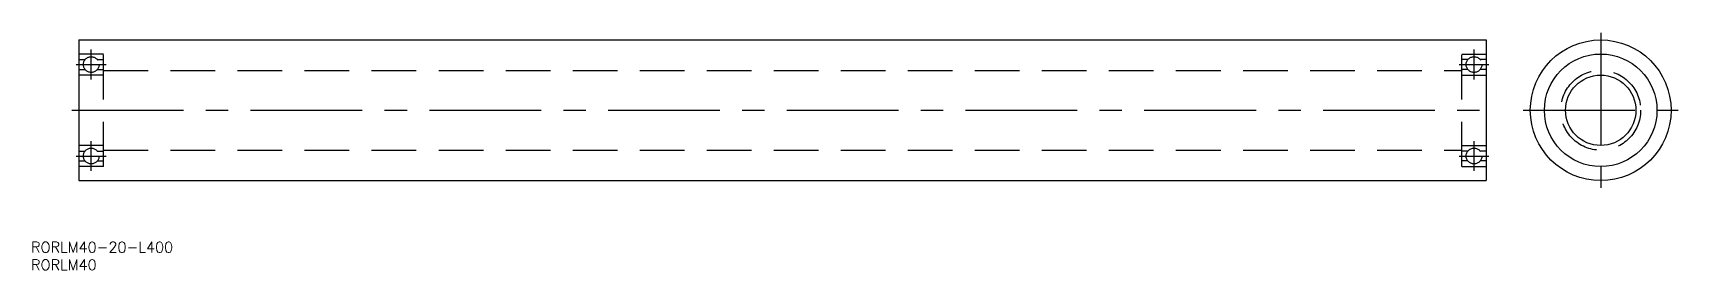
# Model space of a CAD drawing. Extents: x -446 to 22, y -45 to 22.
import ezdxf

# ---------------------------------------------------------------- set-up
doc = ezdxf.new("R2010")
doc.units = 0
doc.linetypes.add('CENTER', pattern=[50.8, 31.75, -6.35, 6.35, -6.35])
doc.linetypes.add('DASHED', pattern=[19.05, 12.7, -6.35])
doc.layers.get('0').update_dxf_attribs({"linetype": 'CONTINUOUS'})
doc.layers.add('CENTER', color=1, linetype='CONTINUOUS')
doc.styles.get("Standard").update_dxf_attribs({"font": 'txt.shx', "height": 3, "bigfont": 'bigfont.shx'})

msp = doc.modelspace()

# ---------------------------------------------------------------- linework, layer by layer
at = {"color": 7, "linetype": 'CONTINUOUS'}
for p, q in [((-432.5, 20), (-32.5, 20)), ((-432.5, 20), (-432.5, -20)), ((-32.5, 20), (-32.5, -20)), ((-432.5, -20), (-32.5, -20))]:
    msp.add_line(p, q, dxfattribs=at)
at = {"color": 3, "linetype": 'DASHED'}
for p, q in [((-425.5, 16), (-432.5, 16)), ((-432.5, 14.42), (-430.74, 14.42)), ((-427.26, 14.42), (-425.5, 14.42)), ((-425.5, -16), (-425.5, 16)), ((-39.5, -16), (-39.5, 16)), ((-39.5, 16), (-32.5, 16)), ((-37.74, 14.42), (-39.5, 14.42)), ((-32.5, 14.42), (-34.26, 14.42)), ((-432.5, 11.59), (-430.74, 11.59)), ((-425.5, 10), (-432.5, 10)), ((-427.26, 11.59), (-425.5, 11.59)), ((-425.5, 11.35), (-39.5, 11.35)), ((-37.74, 11.59), (-39.5, 11.59)), ((-39.5, 10), (-32.5, 10)), ((-32.5, 11.59), (-34.26, 11.59)), ((-425.5, -10), (-432.5, -10)), ((-432.5, -11.58), (-430.74, -11.58)), ((-427.26, -11.58), (-425.5, -11.58)), ((-425.5, -11.35), (-39.5, -11.35)), ((-39.5, -10), (-32.5, -10)), ((-37.74, -11.58), (-39.5, -11.58)), ((-32.5, -11.58), (-34.26, -11.58)), ((-432.5, -14.41), (-430.74, -14.41)), ((-425.5, -16), (-432.5, -16)), ((-427.26, -14.41), (-425.5, -14.41)), ((-37.74, -14.41), (-39.5, -14.41)), ((-39.5, -16), (-32.5, -16)), ((-32.5, -14.41), (-34.26, -14.41))]:
    msp.add_line(p, q, dxfattribs=at)
at = {"color": 7, "linetype": 'CONTINUOUS'}
for radius in [20, 16, 10]:
    msp.add_circle((0, 0), radius, dxfattribs=at)
at = {"color": 3, "linetype": 'DASHED'}
for centre, radius in [((-429, 13), 2.24), ((-36, 13), 2.24), ((0, 0), 11.35), ((-429, -13), 2.24), ((-36, -13), 2.24)]:
    msp.add_circle(centre, radius, dxfattribs=at)
at = {"layer": 'CENTER', "color": 1, "linetype": 'CENTER'}
for p, q in [((0, 22), (0, -22)), ((-429, 8.76), (-429, 17.24)), ((-36, 8.76), (-36, 17.24)), ((-433.24, 13), (-424.76, 13)), ((-40.24, 13), (-31.76, 13)), ((-434.5, 0), (-30.5, 0)), ((-22, 0), (22, 0)), ((-429, -17.24), (-429, -8.76)), ((-36, -17.24), (-36, -8.76)), ((-433.24, -13), (-424.76, -13)), ((-40.24, -13), (-31.76, -13))]:
    msp.add_line(p, q, dxfattribs=at)

# ---------------------------------------------------------------- texts
at = {"color": 7, "linetype": 'CONTINUOUS'}
for s, p in [('RORLM40-20-L400', (-446.09, -40.43)), ('RORLM40', (-446.09, -45.43))]:
    msp.add_text(s, height=3, dxfattribs=at).set_placement(p)

doc.saveas('drawing.dxf')
